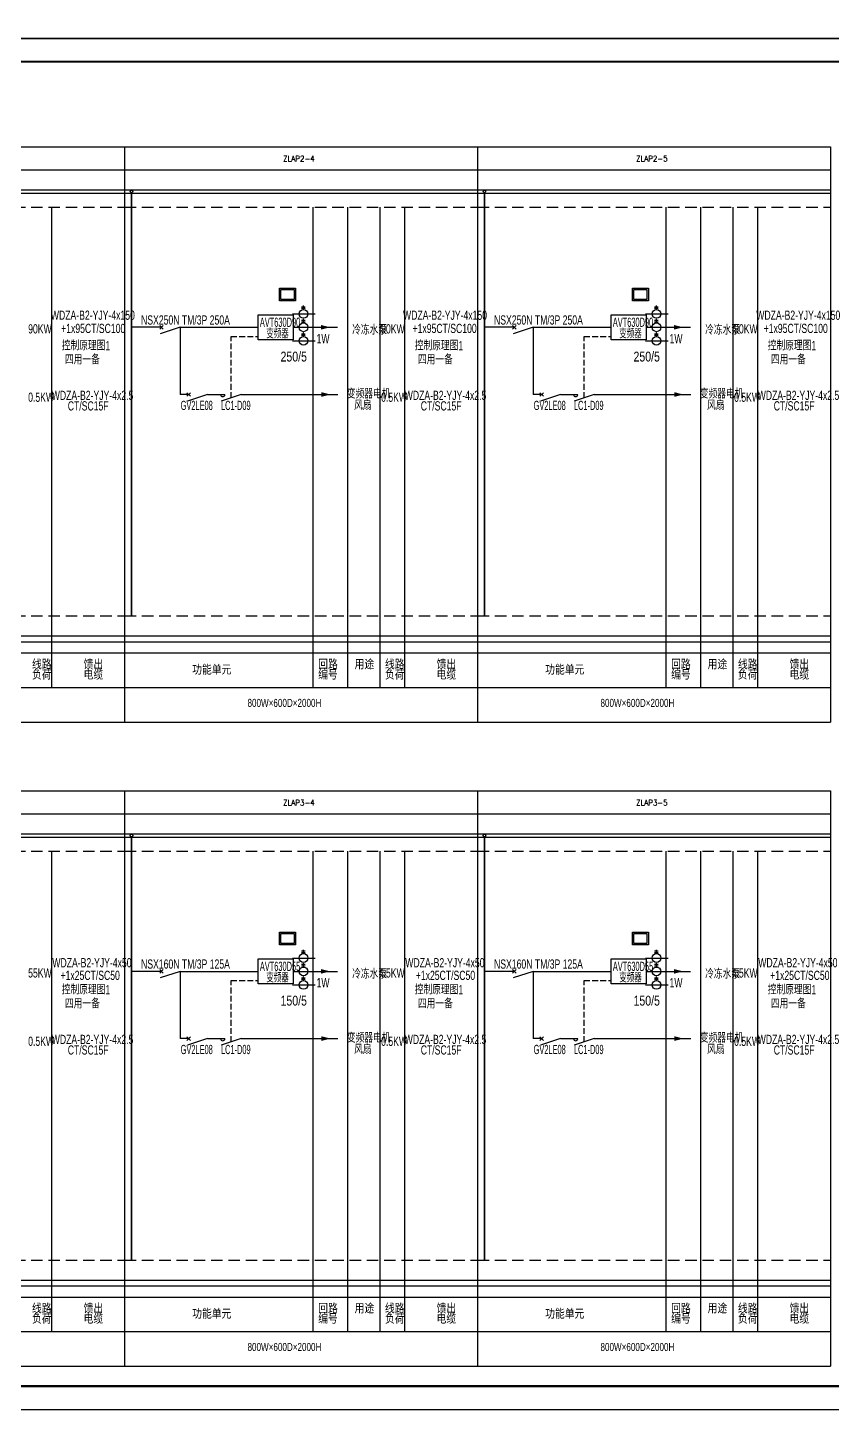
# Model space of a CAD drawing. Extents: x 562591 to 1355713, y 459382 to 835216.
# Drawn here: x 1292293 to 1327177, y 459382 to 519257 of the extents above; entities that cross this region are included whole.
import ezdxf

# ---------------------------------------------------------------- set-up
doc = ezdxf.new("R2010")
doc.units = 0
doc.header["$LTSCALE"] = 1000
doc.header["$MEASUREMENT"] = 0
doc.linetypes.add('__DASH', pattern=[0.35, 0.25, -0.1])
doc.linetypes.add('DASHED', pattern=[0.75, 0.5, -0.25])
for name, color, linetype in [('ELEC', 3, 'Continuous'), ('ENGLISH', 4, 'Continuous'), ('epath', 1, 'Continuous'), ('etext', 3, 'Continuous'), ('G', 3, 'Continuous'), ('S3', 50, 'Continuous'), ('TEL_TITLE', 7, 'Continuous'), ('WIRE-照明', 1, 'Continuous'), ('动力平面尺寸标注层', 4, 'Continuous'), ('标注-动力', 7, 'Continuous'), ('照明平面导线层', 1, 'Continuous'), ('照明系统层', 1, 'Continuous')]:
    doc.layers.add(name, color=color, linetype=linetype)
doc.styles.add('denggao', font='jrs.shx', dxfattribs={"width": 0.7, "height": 400, "bigfont": 'hztxt.shx'})
doc.styles.add('hz', font='jrs.shx', dxfattribs={"width": 0.7, "bigfont": 'hztxt.shx'})
doc.styles.add('JHZ', font='jrs.shx', dxfattribs={"width": 0.5, "bigfont": 'hztxt.shx'})
doc.styles.add('ROMANS', font='ROMANS.shx', dxfattribs={"width": 0.8})

msp = doc.modelspace()

# ---------------------------------------------------------------- linework, layer by layer
at = {"color": 9, "linetype": 'DASHED'}
for p, q in [((1281195, 511480, 0), (1296495, 511480, 0)), ((1296495, 511480, 0), (1296495, 511480, 0)), ((1296495, 511480, 0), (1311795, 511480, 0)), ((1311795, 511480, 0), (1311795, 511480, 0)), ((1311795, 511480, 0), (1327095, 511480)), ((1281195, 493762, 0), (1296495, 493762, 0)), ((1296495, 493763, 0), (1296495, 493763, 0)), ((1296495, 493763, 0), (1311795, 493763, 0)), ((1311795, 493763, 0), (1311795, 493763, 0)), ((1311795, 493763, 0), (1327095, 493763, 0)), ((1281195, 483570, 0), (1296495, 483570, 0)), ((1296495, 483570, 0), (1296495, 483570, 0)), ((1296495, 483570, 0), (1311795, 483570, 0)), ((1311795, 483570, 0), (1311795, 483570, 0)), ((1311795, 483570, 0), (1327095, 483570)), ((1281195, 465852, 0), (1296495, 465852, 0)), ((1296495, 465852, 0), (1296495, 465852, 0)), ((1296495, 465852, 0), (1311795, 465852, 0)), ((1311795, 465853, 0), (1311795, 465853, 0)), ((1311795, 465853, 0), (1327095, 465853, 0))]:
    msp.add_line(p, q, dxfattribs=at)
at = {"color": 1, "ltscale": 0.3}
for p, q in [((1301552, 506271, 0), (1302281, 506271, 0)), ((1301552, 503358, 0), (1305746, 503358, 0)), ((1316852, 503358, 0), (1321046, 503358, 0)), ((1301552, 478361, 0), (1302281, 478361, 0)), ((1316852, 478361, 0), (1317581, 478361, 0)), ((1301552, 475448, 0), (1305746, 475448, 0)), ((1316852, 475448, 0), (1321046, 475448, 0))]:
    msp.add_line(p, q, dxfattribs=at)
at = {"layer": 'ELEC', "color": 7}
for p, q in [((1298171, 506195, 0), (1298018, 506348, 0)), ((1298018, 506195, 0), (1298171, 506348, 0)), ((1298171, 506195, 0), (1298018, 506348, 0)), ((1298018, 506195, 0), (1298171, 506348, 0)), ((1298907, 506271, 0), (1298039, 505989, 0)), ((1298907, 506271, 0), (1298039, 505989, 0)), ((1313471, 506195, 0), (1313318, 506348, 0)), ((1313318, 506195, 0), (1313471, 506348, 0)), ((1313471, 506195, 0), (1313318, 506348, 0)), ((1313318, 506195, 0), (1313471, 506348, 0)), ((1314207, 506271, 0), (1313339, 505990, 0)), ((1314207, 506271, 0), (1313339, 505990, 0)), ((1299353, 503281, 0), (1299199, 503435, 0)), ((1299199, 503281, 0), (1299353, 503435, 0)), ((1299353, 503281, 0), (1299199, 503435, 0)), ((1299199, 503281, 0), (1299353, 503435, 0)), ((1300089, 503358, 0), (1299220, 503076, 0)), ((1300089, 503358, 0), (1299220, 503076, 0)), ((1314653, 503282, 0), (1314499, 503435, 0)), ((1314499, 503282, 0), (1314653, 503435, 0)), ((1314653, 503282, 0), (1314499, 503435, 0)), ((1314499, 503282, 0), (1314653, 503435, 0)), ((1315389, 503358, 0), (1314520, 503076, 0)), ((1315389, 503358, 0), (1314520, 503076, 0)), ((1298171, 478284, 0), (1298018, 478438, 0)), ((1298018, 478284, 0), (1298171, 478438, 0)), ((1298171, 478284, 0), (1298018, 478438, 0)), ((1298018, 478284, 0), (1298171, 478438, 0)), ((1313471, 478285, 0), (1313318, 478438, 0)), ((1313318, 478285, 0), (1313471, 478438, 0)), ((1313471, 478285, 0), (1313318, 478438, 0)), ((1313318, 478285, 0), (1313471, 478438, 0)), ((1298907, 478361, 0), (1298039, 478079, 0)), ((1298907, 478361, 0), (1298039, 478079, 0)), ((1314207, 478361, 0), (1313339, 478080, 0)), ((1314207, 478361, 0), (1313339, 478080, 0)), ((1299353, 475371, 0), (1299199, 475525, 0)), ((1299199, 475371, 0), (1299353, 475525, 0)), ((1299353, 475371, 0), (1299199, 475525, 0)), ((1299199, 475371, 0), (1299353, 475525, 0)), ((1300089, 475448, 0), (1299220, 475166, 0)), ((1300089, 475448, 0), (1299220, 475166, 0)), ((1314653, 475371, 0), (1314499, 475525, 0)), ((1314499, 475371, 0), (1314653, 475525, 0)), ((1314653, 475371, 0), (1314499, 475525, 0)), ((1314499, 475371, 0), (1314653, 475525, 0)), ((1315389, 475448, 0), (1314520, 475166, 0)), ((1315389, 475448, 0), (1314520, 475166, 0))]:
    msp.add_line(p, q, dxfattribs=at)
at = {"layer": 'ELEC', "color": 1, "ltscale": 0.67}
for p, q in [((1303800, 506271, 0), (1305727, 506271, 0)), ((1319100, 506271, 0), (1321027, 506271, 0)), ((1303800, 478361, 0), (1305727, 478361, 0)), ((1319100, 478361, 0), (1321027, 478361, 0))]:
    msp.add_line(p, q, dxfattribs=at)
at = {"layer": 'ELEC', "color": 7, "ltscale": 0.67}
for p, q in [((1301552, 503358, 0), (1300684, 503076, 0)), ((1316852, 503358, 0), (1315984, 503076, 0)), ((1301552, 475448, 0), (1300684, 475166, 0)), ((1316852, 475448, 0), (1315984, 475166, 0))]:
    msp.add_line(p, q, dxfattribs=at)
at = {"layer": 'ELEC'}
for centre in [(1296795, 512158, 0), (1312095, 512158, 0), (1296795, 484248, 0), (1312095, 484248, 0)]:
    msp.add_circle(centre, 53.6, dxfattribs=at)
at = {"layer": 'ELEC', "color": 7, "ltscale": 0.67}
for centre in [(1300750, 503358, 0), (1316050, 503358, 0), (1300750, 475448, 0), (1316050, 475448, 0)]:
    msp.add_arc(centre, 91.8, 180, 0, dxfattribs=at)
at = {"layer": 'epath'}
for p, q in [((1298095, 506271, 0), (1296795, 506271, 0)), ((1298095, 506271, 0), (1296795, 506271, 0)), ((1298095, 506271, 0), (1296795, 506271, 0)), ((1298907, 506271, 0), (1301552, 506271, 0)), ((1313395, 506271, 0), (1312095, 506271, 0)), ((1313395, 506271, 0), (1312095, 506271, 0)), ((1313395, 506271, 0), (1312095, 506271, 0)), ((1314207, 506271, 0), (1317581, 506271, 0)), ((1300089, 503358, 0), (1300842, 503358, 0)), ((1315389, 503358, 0), (1316142, 503358, 0)), ((1298095, 478361, 0), (1296795, 478361, 0)), ((1298095, 478361, 0), (1296795, 478361, 0)), ((1298095, 478361, 0), (1296795, 478361, 0)), ((1298907, 478361, 0), (1301552, 478361, 0)), ((1313395, 478361, 0), (1312095, 478361, 0)), ((1313395, 478361, 0), (1312095, 478361, 0)), ((1313395, 478361, 0), (1312095, 478361, 0)), ((1314207, 478361, 0), (1316852, 478361, 0)), ((1300089, 475448, 0), (1300842, 475448, 0)), ((1315389, 475448, 0), (1316142, 475448, 0))]:
    msp.add_line(p, q, dxfattribs=at)
at = {"layer": 'etext', "elevation": 0}
for points in [[(1305008, 506271, 202, 0, 0), (1305406, 506271, 0, 0, 0)], [(1320308, 506271, 202, 0, 0), (1320706, 506271, 0, 0, 0)], [(1305027, 503358, 202, 0, 0), (1305425, 503358, 0, 0, 0)], [(1320327, 503358, 202, 0, 0), (1320725, 503358, 0, 0, 0)], [(1305008, 478361, 202, 0, 0), (1305406, 478361, 0, 0, 0)], [(1320308, 478361, 202, 0, 0), (1320706, 478361, 0, 0, 0)], [(1305027, 475448, 202, 0, 0), (1305425, 475448, 0, 0, 0)], [(1320327, 475448, 202, 0, 0), (1320725, 475448, 0, 0, 0)]]:
    msp.add_lwpolyline(points, format="xyseb", dxfattribs=at)
at = {"layer": 'G', "const_width": 70, "elevation": 0}
for points in [[(1296795, 512085), (1296795, 493763)], [(1312095, 512086), (1312095, 493763)], [(1296795, 484175), (1296795, 465852)], [(1312095, 484175), (1312095, 465853)]]:
    msp.add_lwpolyline(points, dxfattribs=at)
at = {"layer": 'S3', "color": 3}
for p, q in [((1281195, 514096, 0), (1296495, 514096, 0)), ((1296495, 514096, 0), (1296495, 489161, 0)), ((1296495, 514096, 0), (1296495, 489161, 0)), ((1296495, 514096, 0), (1296495, 489161, 0)), ((1296495, 514096, 0), (1296495, 489161, 0)), ((1296495, 514096, 0), (1296495, 489161, 0)), ((1296495, 514096, 0), (1296495, 489161, 0)), ((1296495, 514096, 0), (1296495, 489161, 0)), ((1296495, 514096, 0), (1296495, 489161, 0)), ((1296495, 514096, 0), (1296495, 489161, 0)), ((1296495, 514096, 0), (1296495, 489161, 0)), ((1296495, 514096, 0), (1296495, 489161, 0)), ((1296495, 514096, 0), (1296495, 489161, 0)), ((1296495, 514096, 0), (1296495, 489161, 0)), ((1296495, 514096, 0), (1296495, 489161, 0)), ((1296495, 514096, 0), (1296495, 489161, 0)), ((1296495, 514096, 0), (1296495, 489161, 0)), ((1296495, 514096, 0), (1296495, 489161, 0)), ((1296495, 514096, 0), (1296495, 489161, 0)), ((1296495, 514096, 0), (1296495, 489161, 0)), ((1296495, 514096, 0), (1311795, 514096, 0)), ((1311795, 514096, 0), (1311795, 489161, 0)), ((1311795, 514096, 0), (1311795, 489161, 0)), ((1311795, 514096, 0), (1311795, 489161, 0)), ((1311795, 514096, 0), (1311795, 489161, 0)), ((1311795, 514096, 0), (1311795, 489161, 0)), ((1311795, 514096, 0), (1311795, 489161, 0)), ((1311795, 514096, 0), (1311795, 489161, 0)), ((1311795, 514096, 0), (1311795, 489161, 0)), ((1311795, 514096, 0), (1311795, 489161, 0)), ((1311795, 514096, 0), (1311795, 489161, 0)), ((1311795, 514096, 0), (1311795, 489161, 0)), ((1311795, 514096, 0), (1311795, 489161, 0)), ((1311795, 514096, 0), (1311795, 489161, 0)), ((1311795, 514096, 0), (1311795, 489161, 0)), ((1311795, 514096, 0), (1311795, 489161, 0)), ((1311795, 514096, 0), (1311795, 489161, 0)), ((1311795, 514096, 0), (1311795, 489161, 0)), ((1311795, 514096, 0), (1311795, 489161, 0)), ((1311795, 514096, 0), (1311795, 489161, 0)), ((1311795, 514096, 0), (1327095, 514096, 0)), ((1327095, 514096, 0), (1327095, 489161, 0)), ((1281195, 513096, 0), (1296495, 513096, 0)), ((1296495, 513096, 0), (1311795, 513096, 0)), ((1311795, 513096, 0), (1327095, 513096, 0)), ((1281195, 512233, 0), (1296495, 512233, 0)), ((1281195, 512083, 0), (1296495, 512083, 0)), ((1296495, 512233, 0), (1311795, 512233, 0)), ((1296495, 512083, 0), (1311795, 512083, 0)), ((1311795, 512233, 0), (1327095, 512233, 0)), ((1311795, 512083, 0), (1327095, 512083, 0)), ((1293335, 511480, 0), (1293335, 490661, 0)), ((1304655, 511480, 0), (1304655, 490661, 0)), ((1306155, 511480, 0), (1306155, 490661, 0)), ((1307555, 511480, 0), (1307555, 490661, 0)), ((1308635, 511480, 0), (1308635, 490661, 0)), ((1319955, 511480, 0), (1319955, 490661, 0)), ((1321455, 511480, 0), (1321455, 490661, 0)), ((1322855, 511480, 0), (1322855, 490661, 0)), ((1323935, 511480, 0), (1323935, 490661, 0)), ((1281195, 492896, 0), (1296495, 492896, 0)), ((1296495, 492896, 0), (1311795, 492896, 0)), ((1311795, 492896, 0), (1327095, 492896, 0)), ((1281195, 492646, 0), (1296495, 492646, 0)), ((1296495, 492646, 0), (1311795, 492646, 0)), ((1311795, 492646, 0), (1327095, 492646, 0)), ((1281195, 492161, 0), (1296495, 492161, 0)), ((1296495, 492161, 0), (1311795, 492161, 0)), ((1311795, 492161, 0), (1327095, 492161, 0)), ((1281195, 490661, 0), (1296495, 490661, 0)), ((1296495, 490661, 0), (1311795, 490661, 0)), ((1311795, 490661, 0), (1327095, 490661, 0)), ((1281195, 489161, 0), (1296495, 489161, 0)), ((1296495, 489161, 0), (1311795, 489161, 0)), ((1311795, 489161, 0), (1327095, 489161, 0)), ((1281195, 486186, 0), (1296495, 486186, 0)), ((1296495, 486186, 0), (1296495, 461251, 0)), ((1296495, 486186, 0), (1296495, 461251, 0)), ((1296495, 486186, 0), (1296495, 461251, 0)), ((1296495, 486186, 0), (1296495, 461251, 0)), ((1296495, 486186, 0), (1296495, 461251, 0)), ((1296495, 486186, 0), (1296495, 461251, 0)), ((1296495, 486186, 0), (1296495, 461251, 0)), ((1296495, 486186, 0), (1296495, 461251, 0)), ((1296495, 486186, 0), (1296495, 461251, 0)), ((1296495, 486186, 0), (1296495, 461251, 0)), ((1296495, 486186, 0), (1296495, 461251, 0)), ((1296495, 486186, 0), (1296495, 461251, 0)), ((1296495, 486186, 0), (1296495, 461251, 0)), ((1296495, 486186, 0), (1296495, 461251, 0)), ((1296495, 486186, 0), (1296495, 461251, 0)), ((1296495, 486186, 0), (1296495, 461251, 0)), ((1296495, 486186, 0), (1296495, 461251, 0)), ((1296495, 486186, 0), (1296495, 461251, 0)), ((1296495, 486186, 0), (1296495, 461251, 0)), ((1296495, 486186, 0), (1311795, 486186, 0)), ((1311795, 486186, 0), (1311795, 461251, 0)), ((1311795, 486186, 0), (1311795, 461251, 0)), ((1311795, 486186, 0), (1311795, 461251, 0)), ((1311795, 486186, 0), (1311795, 461251, 0)), ((1311795, 486186, 0), (1311795, 461251, 0)), ((1311795, 486186, 0), (1311795, 461251, 0)), ((1311795, 486186, 0), (1311795, 461251, 0)), ((1311795, 486186, 0), (1311795, 461251, 0)), ((1311795, 486186, 0), (1311795, 461251, 0)), ((1311795, 486186, 0), (1311795, 461251, 0)), ((1311795, 486186, 0), (1311795, 461251, 0)), ((1311795, 486186, 0), (1311795, 461251, 0)), ((1311795, 486186, 0), (1311795, 461251, 0)), ((1311795, 486186, 0), (1311795, 461251, 0)), ((1311795, 486186, 0), (1311795, 461251, 0)), ((1311795, 486186, 0), (1311795, 461251, 0)), ((1311795, 486186, 0), (1311795, 461251, 0)), ((1311795, 486186, 0), (1311795, 461251, 0)), ((1311795, 486186, 0), (1311795, 461251, 0)), ((1311795, 486186, 0), (1327095, 486186, 0)), ((1327095, 486186, 0), (1327095, 461251, 0)), ((1281195, 485186, 0), (1296495, 485186, 0)), ((1296495, 485186, 0), (1311795, 485186, 0)), ((1311795, 485186, 0), (1327095, 485186, 0)), ((1281195, 484323, 0), (1296495, 484323, 0)), ((1281195, 484173, 0), (1296495, 484173, 0)), ((1296495, 484323, 0), (1311795, 484323, 0)), ((1296495, 484173, 0), (1311795, 484173, 0)), ((1311795, 484323, 0), (1327095, 484323, 0)), ((1311795, 484173, 0), (1327095, 484173, 0)), ((1293335, 483570, 0), (1293335, 462751, 0)), ((1304655, 483570, 0), (1304655, 462751, 0)), ((1306155, 483570, 0), (1306155, 462751, 0)), ((1307555, 483570, 0), (1307555, 462751, 0)), ((1308635, 483570, 0), (1308635, 462751, 0)), ((1319955, 483570, 0), (1319955, 462751, 0)), ((1321455, 483570, 0), (1321455, 462751, 0)), ((1322855, 483570, 0), (1322855, 462751, 0)), ((1323935, 483570, 0), (1323935, 462751, 0)), ((1281195, 464986, 0), (1296495, 464986, 0)), ((1281195, 464736, 0), (1296495, 464736, 0)), ((1296495, 464986, 0), (1311795, 464986, 0)), ((1296495, 464736, 0), (1311795, 464736, 0)), ((1311795, 464986, 0), (1327095, 464986, 0)), ((1311795, 464736, 0), (1327095, 464736, 0)), ((1281195, 464251, 0), (1296495, 464251, 0)), ((1296495, 464251, 0), (1311795, 464251, 0)), ((1311795, 464251, 0), (1327095, 464251, 0)), ((1281195, 462751, 0), (1296495, 462751, 0)), ((1296495, 462751, 0), (1311795, 462751, 0)), ((1311795, 462751, 0), (1327095, 462751, 0)), ((1281195, 461251, 0), (1296495, 461251, 0)), ((1296495, 461251, 0), (1311795, 461251, 0)), ((1311795, 461251, 0), (1327095, 461251, 0))]:
    msp.add_line(p, q, dxfattribs=at)
at = {"layer": 'TEL_TITLE'}
for points in [[(1229613, 518782), (1355713, 518782), (1355713, 578182), (1229613, 578182)], [(1229613, 459382), (1355713, 459382), (1355713, 518782), (1229613, 518782)]]:
    msp.add_lwpolyline(points, close=True, dxfattribs=at)
at = {"layer": 'TEL_TITLE', "const_width": 100}
msp.add_lwpolyline([(1232113, 460382), (1354713, 460382), (1354713, 517782), (1232113, 517782)], close=True, dxfattribs=at)
at = {"layer": 'WIRE-照明'}
for p, q in [((1298907, 506271, 0), (1298907, 503358, 0)), ((1314207, 506271, 0), (1314207, 503358, 0)), ((1299276, 503358, 0), (1298907, 503358, 0)), ((1314576, 503358, 0), (1314207, 503358, 0)), ((1298907, 478361, 0), (1298907, 475448, 0)), ((1314207, 478361, 0), (1314207, 475448, 0)), ((1299276, 475448, 0), (1298907, 475448, 0)), ((1314576, 475448, 0), (1314207, 475448, 0))]:
    msp.add_line(p, q, dxfattribs=at)
at = {"layer": 'WIRE-照明', "linetype": '__DASH'}
for p, q in [((1301118, 503217, 0), (1301118, 505874, 0)), ((1301118, 505874, 0), (1302281, 505874, 0)), ((1316418, 503217, 0), (1316418, 505874, 0)), ((1316418, 505874, 0), (1317581, 505874, 0)), ((1301118, 475307, 0), (1301118, 477964, 0)), ((1301118, 477964, 0), (1302281, 477964, 0)), ((1316418, 475307, 0), (1316418, 477964, 0)), ((1316418, 477964, 0), (1317581, 477964, 0))]:
    msp.add_line(p, q, dxfattribs=at)
at = {"layer": '标注-动力', "ltscale": 0.3, "elevation": 0}
for points in [[(1303217, 507972), (1303901, 507972), (1303901, 507417), (1303217, 507417)], [(1318517, 507972), (1319201, 507972), (1319201, 507417), (1318517, 507417)], [(1303217, 480062), (1303901, 480062), (1303901, 479506), (1303217, 479506)], [(1318517, 480062), (1319201, 480062), (1319201, 479506), (1318517, 479506)]]:
    msp.add_lwpolyline(points, close=True, dxfattribs=at)
at = {"layer": '照明平面导线层', "color": 3, "elevation": 0}
for points in [[(1303276, 507913), (1303841, 507913), (1303841, 507476), (1303276, 507476)], [(1318576, 507913), (1319141, 507913), (1319141, 507476), (1318576, 507476)], [(1303276, 480003), (1303841, 480003), (1303841, 479566), (1303276, 479566)], [(1318576, 480003), (1319141, 480003), (1319141, 479566), (1318576, 479566)]]:
    msp.add_lwpolyline(points, close=True, dxfattribs=at)
at = {"layer": '照明系统层', "color": 3}
for p, q in [((1304171, 507159, 0), (1304328, 507159, 0)), ((1304250, 507040, 0), (1304250, 507213, 0)), ((1319471, 507159, 0), (1319628, 507159, 0)), ((1319550, 507040, 0), (1319550, 507213, 0)), ((1303770, 506851, 0), (1304756, 506851, 0)), ((1304171, 507096, 0), (1304328, 507096, 0)), ((1304171, 506578, 0), (1304328, 506578, 0)), ((1304250, 506460, 0), (1304250, 506632, 0)), ((1319070, 506851, 0), (1320056, 506851, 0)), ((1319471, 507096, 0), (1319628, 507096, 0)), ((1319471, 506578, 0), (1319628, 506578, 0)), ((1319550, 506460, 0), (1319550, 506632, 0)), ((1304171, 506515, 0), (1304328, 506515, 0)), ((1304171, 505992, 0), (1304328, 505992, 0)), ((1304250, 505873, 0), (1304250, 506045, 0)), ((1319471, 506515, 0), (1319628, 506515, 0)), ((1319471, 505992, 0), (1319628, 505992, 0)), ((1319550, 505873, 0), (1319550, 506045, 0)), ((1303770, 505684, 0), (1304756, 505684, 0)), ((1304171, 505929, 0), (1304328, 505929, 0)), ((1319070, 505684, 0), (1320056, 505684, 0)), ((1319471, 505929, 0), (1319628, 505929, 0)), ((1304171, 479249, 0), (1304328, 479249, 0)), ((1304171, 479186, 0), (1304328, 479186, 0)), ((1304250, 479130, 0), (1304250, 479302, 0)), ((1319471, 479249, 0), (1319628, 479249, 0)), ((1319471, 479186, 0), (1319628, 479186, 0)), ((1319550, 479130, 0), (1319550, 479302, 0)), ((1303770, 478941, 0), (1304756, 478941, 0)), ((1304171, 478668, 0), (1304328, 478668, 0)), ((1304171, 478605, 0), (1304328, 478605, 0)), ((1304250, 478550, 0), (1304250, 478722, 0)), ((1319070, 478941, 0), (1320056, 478941, 0)), ((1319471, 478668, 0), (1319628, 478668, 0)), ((1319471, 478605, 0), (1319628, 478605, 0)), ((1319550, 478550, 0), (1319550, 478722, 0)), ((1304171, 478081, 0), (1304328, 478081, 0)), ((1304171, 478018, 0), (1304328, 478018, 0)), ((1304250, 477963, 0), (1304250, 478135, 0)), ((1319471, 478081, 0), (1319628, 478081, 0)), ((1319471, 478018, 0), (1319628, 478018, 0)), ((1319550, 477963, 0), (1319550, 478135, 0)), ((1303770, 477774, 0), (1304756, 477774, 0)), ((1319070, 477774, 0), (1320056, 477774, 0))]:
    msp.add_line(p, q, dxfattribs=at)
at = {"layer": '照明系统层', "color": 3, "elevation": 0}
for points in [[(1302281, 506808), (1303800, 506808), (1303800, 505734), (1302281, 505734)], [(1317581, 506808), (1319100, 506808), (1319100, 505734), (1317581, 505734)], [(1302281, 478898), (1303800, 478898), (1303800, 477824), (1302281, 477824)], [(1317581, 478898), (1319100, 478898), (1319100, 477824), (1317581, 477824)]]:
    msp.add_lwpolyline(points, close=True, dxfattribs=at)
at = {"layer": '照明系统层', "color": 3}
for centre in [(1304250, 506851, 0), (1319550, 506851, 0), (1304250, 506271, 0), (1319550, 506271, 0), (1304250, 505684, 0), (1319550, 505684, 0), (1304250, 478941, 0), (1319550, 478941, 0), (1304250, 478361, 0), (1319550, 478361, 0), (1304250, 477774, 0), (1319550, 477774, 0)]:
    msp.add_circle(centre, 189, dxfattribs=at)

# ---------------------------------------------------------------- texts
at = {"color": 0, "ltscale": 0.3, "style": 'hz'}
for s, height, width, p in [('线路', 400, 0.85, (1292481, 491452, 0)), ('馈出', 400, 0.85, (1294719, 491452, 0)), ('功能单元', 400, 0.85, (1299425, 491222, 0)), ('回路', 400, 0.85, (1304888, 491453, 0)), ('用途', 400, 0.85, (1306466, 491453, 0)), ('线路', 400, 0.85, (1307781, 491453, 0)), ('馈出', 400, 0.85, (1310019, 491453, 0)), ('功能单元', 400, 0.85, (1314725, 491222, 0)), ('回路', 400, 0.85, (1320188, 491453, 0)), ('用途', 400, 0.85, (1321766, 491453, 0)), ('线路', 400, 0.85, (1323081, 491453, 0)), ('馈出', 400, 0.85, (1325319, 491453, 0)), ('负荷', 400, 0.85, (1292481, 491006, 0)), ('电缆', 400, 0.85, (1294719, 491006, 0)), ('编号', 400, 0.85, (1304888, 491007, 0)), ('负荷', 400, 0.85, (1307781, 491007, 0)), ('电缆', 400, 0.85, (1310019, 491007, 0)), ('编号', 400, 0.85, (1320188, 491007, 0)), ('负荷', 400, 0.85, (1323081, 491007, 0)), ('电缆', 400, 0.85, (1325319, 491007, 0)), ('800W×600D×2000H', 350, 0.75, (1301825, 489820, 0)), ('800W×600D×2000H', 350, 0.75, (1317125, 489820, 0)), ('线路', 400, 0.85, (1292481, 463542, 0)), ('负荷', 400, 0.85, (1292481, 463096, 0)), ('馈出', 400, 0.85, (1294719, 463542, 0)), ('电缆', 400, 0.85, (1294719, 463096, 0)), ('功能单元', 400, 0.85, (1299425, 463312, 0)), ('编号', 400, 0.85, (1304888, 463097, 0)), ('回路', 400, 0.85, (1304888, 463542, 0)), ('用途', 400, 0.85, (1306466, 463542, 0)), ('线路', 400, 0.85, (1307781, 463542, 0)), ('负荷', 400, 0.85, (1307781, 463096, 0)), ('馈出', 400, 0.85, (1310019, 463542, 0)), ('电缆', 400, 0.85, (1310019, 463097, 0)), ('功能单元', 400, 0.85, (1314725, 463312, 0)), ('编号', 400, 0.85, (1320188, 463097, 0)), ('回路', 400, 0.85, (1320188, 463543, 0)), ('用途', 400, 0.85, (1321766, 463543, 0)), ('线路', 400, 0.85, (1323081, 463543, 0)), ('负荷', 400, 0.85, (1323081, 463097, 0)), ('馈出', 400, 0.85, (1325319, 463543, 0)), ('电缆', 400, 0.85, (1325319, 463097, 0)), ('800W×600D×2000H', 350, 0.75, (1301825, 461910, 0)), ('800W×600D×2000H', 350, 0.75, (1317125, 461910, 0))]:
    msp.add_text(s, height=height, dxfattribs=dict(at, width=width)).set_placement(p)
at = {"layer": 'ENGLISH', "color": 3, "style": 'ROMANS', "width": 0.9}
for s, p in [('ZLAP2-4', (1303367, 513456, 0)), ('ZLAP2-5', (1318667, 513456, 0)), ('ZLAP3-4', (1303367, 485546, 0)), ('ZLAP3-5', (1318667, 485546, 0))]:
    msp.add_text(s, height=250, dxfattribs=at).set_placement(p)
at = {"layer": 'etext', "style": 'hz', "width": 0.7}
for s, p in [('WDZA-B2-YJY-4x150', (1293300, 506595, -3380583)), ('NSX250N TM/3P 250A', (1297211, 506389, 0)), ('WDZA-B2-YJY-4x150', (1308565, 506595, -3380583)), ('NSX250N TM/3P 250A', (1312511, 506389, 0)), ('WDZA-B2-YJY-4x150', (1323878, 506595, -3380583)), ('90KW', (1292317, 506005, -3380583)), ('+1x95CT/SC100', (1293747, 506023, -3380583)), ('1W', (1304818, 505579, 3380583)), ('冷冻水泵', (1306361, 505956, -3380583)), ('90KW', (1307617, 506005, -3380583)), ('+1x95CT/SC100', (1308980, 506023, -3380583)), ('1W', (1320118, 505579, 3380583)), ('冷冻水泵', (1321661, 505956, -3380583)), ('90KW', (1322917, 506005, -3380583)), ('+1x95CT/SC100', (1324199, 506023, -3380583)), ('控制原理图1', (1293776, 505276, 4690638)), ('控制原理图1', (1309076, 505276, 4690638)), ('控制原理图1', (1324376, 505277, 4690638)), ('四用一备', (1293912, 504666, 0)), ('四用一备', (1309212, 504666, 0)), ('四用一备', (1324512, 504666, 0)), ('变频器电机', (1306130, 503187, -3380583)), ('变频器电机', (1321430, 503188, -3380583)), ('0.5KW', (1292317, 503042, -3380583)), ('WDZA-B2-YJY-4x2.5', (1293338, 503123, 0)), ('CT/SC15F', (1294034, 502667, 0)), ('风扇', (1306446, 502687, -3380583)), ('0.5KW', (1307617, 503042, -3380583)), ('WDZA-B2-YJY-4x2.5', (1308638, 503123, 0)), ('CT/SC15F', (1309334, 502667, 0)), ('风扇', (1321746, 502687, -3380583)), ('0.5KW', (1322917, 503042, -3380583)), ('WDZA-B2-YJY-4x2.5', (1323938, 503123, 0)), ('CT/SC15F', (1324634, 502668, 0)), ('55KW', (1292317, 478095, -3380583)), ('WDZA-B2-YJY-4x50', (1293365, 478537, -3380583)), ('+1x25CT/SC50', (1293721, 477990, -3380583)), ('NSX160N TM/3P 125A', (1297211, 478479, 0)), ('冷冻水泵', (1306361, 478046, -3380583)), ('55KW', (1307617, 478095, -3380583)), ('WDZA-B2-YJY-4x50', (1308665, 478537, -3380583)), ('+1x25CT/SC50', (1309121, 477990, -3380583)), ('NSX160N TM/3P 125A', (1312511, 478479, 0)), ('冷冻水泵', (1321661, 478046, -3380583)), ('55KW', (1322917, 478095, -3380583)), ('WDZA-B2-YJY-4x50', (1323965, 478537, -3380583)), ('+1x25CT/SC50', (1324482, 477990, -3380583)), ('控制原理图1', (1293776, 477366, 4690638)), ('1W', (1304818, 477669, 3380583)), ('控制原理图1', (1309076, 477366, 4690638)), ('1W', (1320118, 477669, 3380583)), ('控制原理图1', (1324376, 477366, 4690638)), ('四用一备', (1293912, 476756, 0)), ('四用一备', (1309212, 476756, 0)), ('四用一备', (1324512, 476756, 0)), ('0.5KW', (1292317, 475132, -3380583)), ('WDZA-B2-YJY-4x2.5', (1293338, 475213, 0)), ('变频器电机', (1306130, 475277, -3380583)), ('0.5KW', (1307617, 475132, -3380583)), ('WDZA-B2-YJY-4x2.5', (1308638, 475213, 0)), ('变频器电机', (1321430, 475277, -3380583)), ('0.5KW', (1322917, 475132, -3380583)), ('WDZA-B2-YJY-4x2.5', (1323938, 475213, 0)), ('CT/SC15F', (1294034, 474757, 0)), ('风扇', (1306446, 474777, -3380583)), ('CT/SC15F', (1309334, 474757, 0)), ('风扇', (1321746, 474777, -3380583)), ('CT/SC15F', (1324634, 474757, 0))]:
    msp.add_text(s, height=400, dxfattribs=at).set_placement(p)
at = {"layer": '动力平面尺寸标注层', "color": 3, "style": 'denggao', "width": 0.8}
for s, p in [('250/5', (1303257, 504789, 0)), ('250/5', (1318557, 504789, 0)), ('150/5', (1303257, 476879, 0)), ('150/5', (1318557, 476879, 0))]:
    msp.add_text(s, height=427.5, dxfattribs=at).set_placement(p)
at = {"layer": '照明系统层', "color": 3, "style": 'JHZ', "width": 0.6}
for s, p in [('AVT630D90', (1302360, 506291, 0)), ('AVT630D90', (1317660, 506291, 0)), ('变频器', (1302639, 505796, 0)), ('变频器', (1317939, 505796, 0)), ('GV2LE08', (1298927, 502687, 0)), ('LC1-D09', (1300674, 502687, 0)), ('GV2LE08', (1314227, 502687, 0)), ('LC1-D09', (1315974, 502687, 0)), ('AVT630D55', (1302360, 478381, 0)), ('AVT630D55', (1317660, 478381, 0)), ('变频器', (1302639, 477886, 0)), ('变频器', (1317939, 477886, 0)), ('GV2LE08', (1298927, 474777, 0)), ('LC1-D09', (1300674, 474777, 0)), ('GV2LE08', (1314227, 474777, 0)), ('LC1-D09', (1315974, 474777, 0))]:
    msp.add_text(s, height=400, dxfattribs=at).set_placement(p)

doc.saveas('drawing.dxf')
